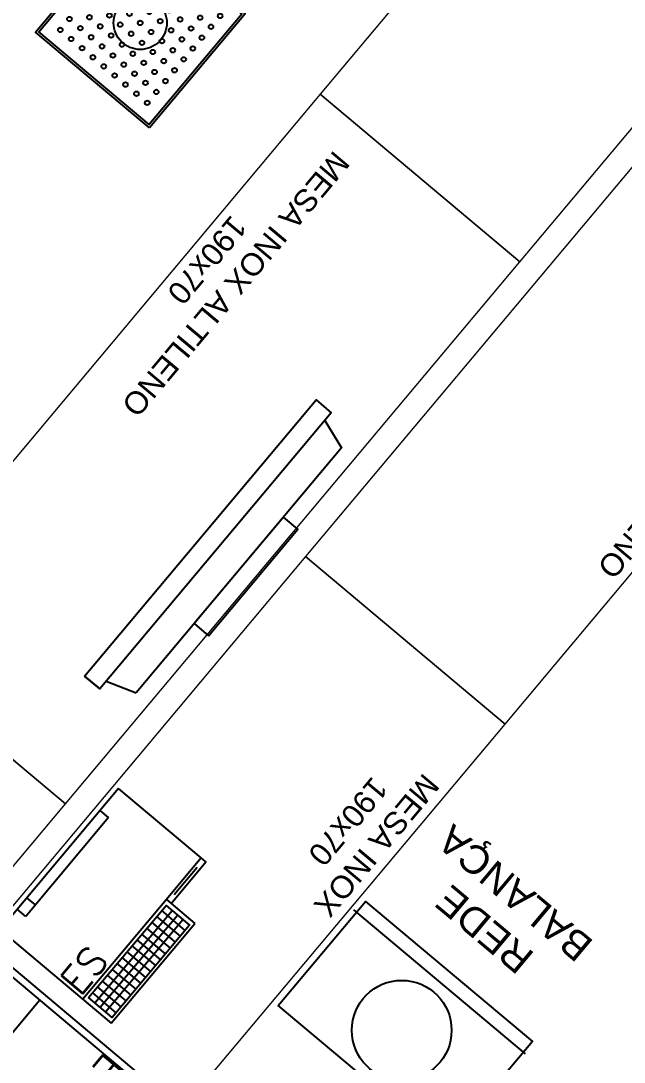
# Model space of a CAD drawing. Header units: metres. Extents: x 822482 to 822767, y 9662202 to 9662512.
# Drawn here: x 822692.44 to 822694.061, y 9662402.229 to 9662405.026 of the extents above; entities that cross this region are included whole.
import ezdxf

# ---------------------------------------------------------------- set-up
doc = ezdxf.new("R2010")
doc.units = ezdxf.units.M
doc.linetypes.add('20006_ARQ_1000_3PV$0$CRF-EPL-L-ARQ-PE-BASE TÉRREO-R08$0$XREF - Ampliações.$0$PA-VAL-BASE-TER$0$HIDDEN', pattern=[9.525, 6.35, -3.175])
doc.layers.add('20006_ARQ_1400_3PV$0$I-PONTO-ELE', color=114, linetype='Continuous', lineweight=0)
doc.layers.add('ARQ_NE_MOBILIÁRIOS', color=251, linetype='Continuous', lineweight=0)
doc.layers.add('ARQ_NE_COTAS', color=7, linetype='Continuous', true_color=0x000000)
doc.layers.add('ARQ_NE_GRELHAS', color=7, linetype='Continuous', true_color=0x0032c7)
doc.layers.add('ARQ_NE_EQUIPAMENTOS', color=7, linetype='Continuous')
doc.layers.add('ARQ_NE_INOX', color=7, linetype='Continuous', lineweight=0, true_color=0x0032c7)
doc.styles.add('20006_ARQ_1400_3PV$0$ROMANS', font='romans.shx')
doc.styles.add('Arial', font='arial.ttf', dxfattribs={"height": 0.6})
doc.styles.get("Standard").update_dxf_attribs({"font": 'arial.ttf'})

# ---------------------------------------------------------------- blocks, each defined once
blk = doc.blocks.new('20006_ARQ_1000_3PV$0$GRELHA 40x40 (BARRA CHATA)')
for points in [[(6.7092, -10.21), (7.1092, -10.21), (7.1092, -10.61), (6.7092, -10.61)], [(7.1028, -10.6036), (6.7155, -10.6036), (6.7155, -10.2163), (7.1028, -10.2163)]]:
    blk.add_lwpolyline(points, close=True)
for centre in [(6.7568, -10.2576), (6.7949, -10.2576), (6.833, -10.2576), (6.8711, -10.2576), (6.9092, -10.2576), (6.9473, -10.2576), (6.9854, -10.2576), (7.0235, -10.2576), (7.0616, -10.2576), (6.7568, -10.2957), (6.7949, -10.2957), (6.833, -10.2957), (6.8711, -10.2957), (6.9092, -10.2957), (6.9473, -10.2957), (6.9854, -10.2957), (7.0235, -10.2957), (7.0616, -10.2957), (6.7568, -10.3338), (6.7949, -10.3338), (6.833, -10.3338), (6.8711, -10.3338), (6.9092, -10.3338), (6.9473, -10.3338), (6.9854, -10.3338), (7.0235, -10.3338), (7.0616, -10.3338), (6.7568, -10.3719), (6.7949, -10.3719), (6.833, -10.3719), (6.8711, -10.3719), (6.9092, -10.3719), (6.9473, -10.3719), (6.9854, -10.3719), (7.0235, -10.3719), (7.0616, -10.3719), (6.7568, -10.41), (6.7949, -10.41), (6.833, -10.41), (6.8711, -10.41), (6.9092, -10.41), (6.9473, -10.41), (6.9854, -10.41), (7.0235, -10.41), (7.0616, -10.41), (6.7568, -10.4481), (6.7949, -10.4481), (6.833, -10.4481), (6.8711, -10.4481), (6.9092, -10.4481), (6.9473, -10.4481), (6.9854, -10.4481), (7.0235, -10.4481), (7.0616, -10.4481), (6.7568, -10.4861), (6.7949, -10.4861), (6.833, -10.4861), (6.8711, -10.4861), (6.9092, -10.4861), (6.9473, -10.4861), (6.9854, -10.4861), (7.0235, -10.4861), (7.0616, -10.4861), (6.7568, -10.5242), (6.7949, -10.5242), (6.833, -10.5242), (6.8711, -10.5242), (6.9092, -10.5242), (6.9473, -10.5242), (6.9854, -10.5242), (7.0235, -10.5242), (7.0616, -10.5242), (6.7568, -10.5623), (6.7949, -10.5623), (6.833, -10.5623), (6.8711, -10.5623), (6.9092, -10.5623), (6.9473, -10.5623), (6.9854, -10.5623), (7.0235, -10.5623), (7.0616, -10.5623)]:
    blk.add_circle(centre, 0.00619)
at = {"linetype": '20006_ARQ_1000_3PV$0$CRF-EPL-L-ARQ-PE-BASE TÉRREO-R08$0$XREF - Ampliações.$0$PA-VAL-BASE-TER$0$HIDDEN', "ltscale": 0.5}
blk.add_circle((6.9092, -10.41), 0.0714, dxfattribs=at)
blk = doc.blocks.new('GRELHAS')
at = {"layer": 'ARQ_NE_GRELHAS', "transparency": 33554687}
blk.add_blockref('20006_ARQ_1000_3PV$0$GRELHA 40x40 (BARRA CHATA)', (667.843, -113.8946), dxfattribs=at)
blk = doc.blocks.new('20006_ARQ_1400_3PV$0$QEM-062')
at = {"color": 0, "linetype": 'ByBlock'}
for points in [[(0, -0.65), (0.5, -0.65), (0.5, 0), (0, 0)], [(0.1127, -0.4884), (0.3866, -0.4884), (0.3866, -0.6023), (0.1127, -0.6023)]]:
    blk.add_lwpolyline(points, close=True, dxfattribs=at)
for points in [[(0.48, -0.0735), (0.48, -0.02), (0.02, -0.02), (0.02, -0.0735)], [(0.5, -0.0735), (0, -0.0735)], [(0.5, -0.0835), (0, -0.0835)], [(0.02, -0.0835), (0.02, -0.63), (0.48, -0.63), (0.48, -0.0835)], [(0.02, -0.1406), (0.48, -0.1406)], [(0.02, -0.4463), (0.48, -0.4463)]]:
    blk.add_lwpolyline(points, dxfattribs=at)
at = {"layer": '20006_ARQ_1400_3PV$0$I-PONTO-ELE', "color": 0, "style": '20006_ARQ_1400_3PV$0$ROMANS'}
blk.add_text('EL', height=0.075, dxfattribs=at).set_placement((0.0116, -0.2223))
blk = doc.blocks.new('20006_ARQ_1400_3PV$0$B-025')
at = {"color": 0, "linetype": 'ByBlock'}
for p, q in [((0.495, 0), (0, 0)), ((0, 0), (0, -0.39)), ((0.495, -0.29), (0.495, 0)), ((0.4182, -0.03), (0.072, -0.03)), ((0, -0.39), (0.3496, -0.39))]:
    blk.add_line(p, q, dxfattribs=at)
for points in [[(0.072, -0.03), (0.072, 0)], [(0.112, -0.03), (0.112, 0)], [(0.4182, -0.03), (0.4182, 0)], [(0.3496, -0.29), (0, -0.29)], [(0.0301, -0.3824), (0.0301, -0.2996)], [(0.0507, -0.3824), (0.0507, -0.2996)], [(0.0713, -0.3824), (0.0713, -0.2996)], [(0.0919, -0.3824), (0.0919, -0.2996)], [(0.1125, -0.3824), (0.1125, -0.2996)], [(0.1331, -0.3824), (0.1331, -0.2996)], [(0.1537, -0.3824), (0.1537, -0.2996)], [(0.1743, -0.3824), (0.1743, -0.2996)], [(0.195, -0.3824), (0.195, -0.2996)], [(0.2156, -0.3824), (0.2156, -0.2996)], [(0.2362, -0.3824), (0.2362, -0.2996)], [(0.2568, -0.3824), (0.2568, -0.2996)], [(0.2774, -0.3824), (0.2774, -0.2996)], [(0.298, -0.3824), (0.298, -0.2996)], [(0.3186, -0.3824), (0.3186, -0.2996)], [(0.495, -0.29), (0.3496, -0.29), (0.3496, -0.39)], [(0.3496, -0.3065), (0.495, -0.3065), (0.495, -0.29)], [(0.3731, -0.2979), (0.4687, -0.2979)], [(0.0133, -0.3214), (0.3366, -0.3214)], [(0.0133, -0.34), (0.3366, -0.34)], [(0.0133, -0.3586), (0.3366, -0.3586)]]:
    blk.add_lwpolyline(points, dxfattribs=at)
blk.add_lwpolyline([(0.0133, -0.2996), (0.3366, -0.2996), (0.3366, -0.3824), (0.0133, -0.3824)], close=True, dxfattribs=at)
at = {"layer": '20006_ARQ_1400_3PV$0$I-PONTO-ELE', "style": '20006_ARQ_1400_3PV$0$ROMANS'}
blk.add_text('ES', height=0.075, dxfattribs=at).set_placement((-0.0012, -0.2804))
blk = doc.blocks.new('*U384')
at = {"layer": 'ARQ_NE_INOX'}
blk.add_lwpolyline([(1.2, -0.7), (0, -0.7), (0, 0), (1.2, 0)], close=True, dxfattribs=at)
blk = doc.blocks.new('*U392')
at = {"layer": 'ARQ_NE_INOX'}
blk.add_lwpolyline([(1.9, -0.7), (0, -0.7), (0, 0), (1.9, 0)], close=True, dxfattribs=at)
blk = doc.blocks.new('*U393')
at = {"layer": 'ARQ_NE_INOX'}
blk.add_lwpolyline([(1.4, -0.7), (0, -0.7), (0, 0), (1.4, 0)], close=True, dxfattribs=at)
blk = doc.blocks.new('20006_ARQ_1400_3PV$0$TV')
at = {"color": 0, "transparency": 33554687}
for points in [[(0, 0), (0, 0.968), (0.0532, 0.968)], [(0, 0.968), (0.0532, 0.968), (0.0532, 0)], [(0.0532, 0.9406), (0.1345, 0.9133), (0.1345, 0.0547)], [(0.0532, 0.0274), (0.1345, 0.0547)], [(0, 0), (0.0532, 0), (0, 0)]]:
    blk.add_lwpolyline(points, dxfattribs=at)
blk.add_lwpolyline([(0.1854, 0.2974), (0.1854, 0.6706), (0.1345, 0.6706), (0.1345, 0.2974)], close=True, dxfattribs=at)
blk = doc.blocks.new('A$C8f1b9c42')
at = {"layer": 'ARQ_NE_EQUIPAMENTOS', "transparency": 33554687}
for name, p, rotation in [('20006_ARQ_1400_3PV$0$QEM-062', (307.8866, -242.4943), 90), ('20006_ARQ_1400_3PV$0$B-025', (308.5366, -242.5506), 269.9932707228174), ('20006_ARQ_1400_3PV$0$TV', (308.8002, -243.2183), 180.0000000035784)]:
    blk.add_blockref(name, p, dxfattribs=dict(at, rotation=rotation))
at = {"layer": 'ARQ_NE_GRELHAS', "linetype": 'Continuous', "transparency": 33554687}
blk.add_blockref('GRELHAS', (-364.9391, -120.3538), dxfattribs=at)
at = {"layer": 'ARQ_NE_MOBILIÁRIOS', "transparency": 33554687, "xscale": -0.9999999999999998, "rotation": 270.0000006333877}
for name, p in [('*U384', (309.3193, -242.9223)), ('*U392', (308.5518, -243.8455)), ('*U392', (309.3193, -244.8223)), ('*U393', (308.5518, -245.2455)), ('*U392', (309.3193, -246.7223))]:
    blk.add_blockref(name, p, dxfattribs=at)
at = {"layer": 'ARQ_NE_MOBILIÁRIOS', "transparency": 33554687, "char_height": 0.06, "width": 0.908935, "attachment_point": 5, "rotation": 90, "style": 'Arial'}
for s, insert in [('MESA INOX\\P190x70', (307.9569, -243.374)), ('MESA INOX ALTILENO\\P190x70', (309.216, -244.2858)), ('MESA INOX ALTILENO\\P140x70', (307.9569, -244.774))]:
    blk.add_mtext(s, dxfattribs=dict(at, insert=insert))

msp = doc.modelspace()

# ---------------------------------------------------------------- linework, layer by layer
at = {"layer": 'ARQ_NE_COTAS', "color": 5}
msp.add_line((822693.7964, 9662402.2515), (822693.3345, 9662402.6389), dxfattribs=at)
msp.add_lwpolyline([(822693.5804, 9662402.0055), (822693.1318, 9662402.3818), (822693.366, 9662402.6611), (822693.8146, 9662402.2848)], close=True, dxfattribs=at)
msp.add_circle((822693.4634, 9662402.3151), 0.1341, dxfattribs=at)

# ---------------------------------------------------------------- block references
at = {"ltscale": 10, "rotation": 140.0090103764572}
msp.add_blockref('A$C8f1b9c42', (822772.889, 9662018.4697), dxfattribs=at)

# ---------------------------------------------------------------- texts
at = {"layer": 'ARQ_NE_COTAS', "color": 5, "insert": (822693.6735, 9662402.546), "char_height": 0.07625, "attachment_point": 1, "rotation": 140.009}
msp.add_mtext_dynamic_manual_height_columns('\\pxqc;REDE\\PBALANÇA', width=0.031945, gutter_width=0.3812, heights=[0], dxfattribs=at)

doc.saveas('drawing.dxf')
